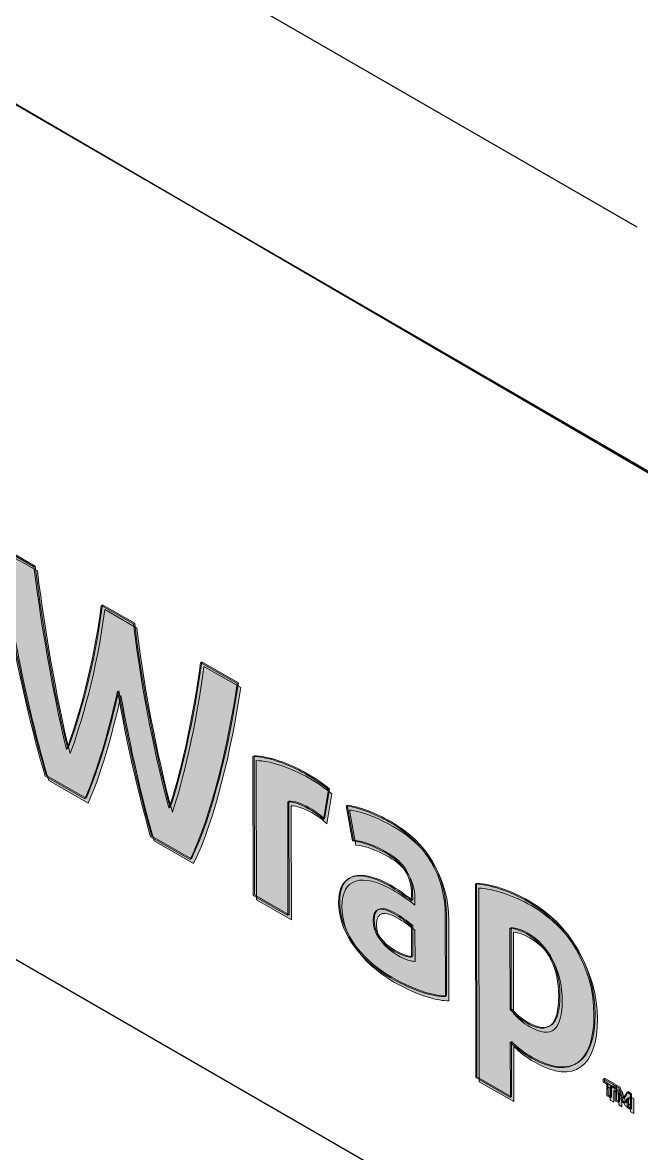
# Model space of a CAD drawing. Header units: inches. Extents: x -17.6 to 82.3, y -15.1 to 23.2.
# Drawn here: x 71.4058 to 71.6622, y 9.1801 to 9.649 of the extents above; entities that cross this region are included whole.
import ezdxf

# ---------------------------------------------------------------- set-up
doc = ezdxf.new("R2010")
doc.units = ezdxf.units.IN
doc.header["$MEASUREMENT"] = 0
doc.layers.add('G-ANNO-TTLB', color=7, linetype='Continuous', lineweight=0)
doc.layers.add('TYVEK', color=7, linetype='Continuous', lineweight=0)

# ---------------------------------------------------------------- blocks, each defined once
blk = doc.blocks.new('Block_231')
at = {"layer": 'TYVEK', "true_color": 0x000000, "transparency": 33554687}
h = blk.add_hatch(color=18, dxfattribs=at)
h.dxf.hatch_style = 2
edge = h.paths.add_edge_path()
edge.add_spline(control_points=[(71.48096, 9.38195), (71.48096, 9.38195), (71.49621, 9.3732), (71.49621, 9.3732), (71.49231, 9.34742), (71.4855, 9.31826), (71.47667, 9.30024), (71.47667, 9.30024), (71.46028, 9.30965), (71.46028, 9.30965), (71.45512, 9.32764), (71.45049, 9.34798), (71.44657, 9.36995), (71.44265, 9.35248), (71.43821, 9.33735), (71.43302, 9.3253), (71.43302, 9.3253), (71.41662, 9.33471), (71.41662, 9.33471), (71.40821, 9.36263), (71.40072, 9.4), (71.39678, 9.43028), (71.39678, 9.43028), (71.41193, 9.42158), (71.41193, 9.42158), (71.41523, 9.39432), (71.42114, 9.36242), (71.42546, 9.34587), (71.42992, 9.35738), (71.43685, 9.38106), (71.43981, 9.40558), (71.43981, 9.40558), (71.45318, 9.3979), (71.45318, 9.3979), (71.45638, 9.36985), (71.46323, 9.33826), (71.46786, 9.32153), (71.47201, 9.33322), (71.47789, 9.35834), (71.48096, 9.38195)], knot_values=[0, 0, 0, 0, 1, 1, 1, 2, 2, 2, 3, 3, 3, 4, 4, 4, 5, 5, 5, 6, 6, 6, 7, 7, 7, 8, 8, 8, 9, 9, 9, 10, 10, 10, 11, 11, 11, 12, 12, 12, 13, 13, 13, 13], degree=3, periodic=0)
h = blk.add_hatch(color=18, dxfattribs=at)
h.dxf.hatch_style = 2
edge = h.paths.add_edge_path()
edge.add_spline(control_points=[(71.52456, 9.33564), (71.52832, 9.33348), (71.53187, 9.33096), (71.53396, 9.32916), (71.53396, 9.32916), (71.53191, 9.31675), (71.53191, 9.31675), (71.53013, 9.31849), (71.52794, 9.31999), (71.52574, 9.32125), (71.52188, 9.32347), (71.51927, 9.32412), (71.51708, 9.32418), (71.51708, 9.32418), (71.5172, 9.27697), (71.5172, 9.27697), (71.5172, 9.27697), (71.50278, 9.28525), (71.50278, 9.28525), (71.50278, 9.28525), (71.50264, 9.34293), (71.50264, 9.34293), (71.50827, 9.34294), (71.51704, 9.33995), (71.52456, 9.33564)], knot_values=[0, 0, 0, 0, 1, 1, 1, 2, 2, 2, 3, 3, 3, 4, 4, 4, 5, 5, 5, 6, 6, 6, 7, 7, 7, 8, 8, 8, 8], degree=3, periodic=0)
h = blk.add_hatch(color=18, dxfattribs=at)
h.dxf.hatch_style = 2
edge = h.paths.add_edge_path()
edge.add_spline(control_points=[(71.56844, 9.2597), (71.56844, 9.2597), (71.56841, 9.27258), (71.56841, 9.27258), (71.56601, 9.27456), (71.5635, 9.27636), (71.561, 9.2778), (71.55619, 9.28056), (71.55244, 9.28055), (71.55245, 9.27489), (71.55246, 9.26983), (71.5556, 9.26538), (71.56114, 9.26221), (71.56427, 9.26041), (71.56688, 9.25963), (71.56844, 9.2597)], knot_values=[0, 0, 0, 0, 1, 1, 1, 2, 2, 2, 3, 3, 3, 4, 4, 4, 5, 5, 5, 5], degree=3, periodic=0)
edge = h.paths.add_edge_path()
edge.add_spline(control_points=[(71.55971, 9.25112), (71.5454, 9.25934), (71.53817, 9.27154), (71.53815, 9.28238), (71.53812, 9.2943), (71.54656, 9.29643), (71.55909, 9.28936), (71.56201, 9.28768), (71.56578, 9.28504), (71.56839, 9.28306), (71.56839, 9.28306), (71.56838, 9.28595), (71.56838, 9.28595), (71.56836, 9.29329), (71.5647, 9.29888), (71.5577, 9.3029), (71.55311, 9.30554), (71.5482, 9.30751), (71.54392, 9.30793), (71.54392, 9.30793), (71.54128, 9.32243), (71.54128, 9.32243), (71.54577, 9.32202), (71.55297, 9.31933), (71.55934, 9.31567), (71.57469, 9.30686), (71.58234, 9.29309), (71.58238, 9.27683), (71.58238, 9.27683), (71.58246, 9.24335), (71.58246, 9.24335), (71.57818, 9.24328), (71.57015, 9.24513), (71.55971, 9.25112)], knot_values=[0, 0, 0, 0, 1, 1, 1, 2, 2, 2, 3, 3, 3, 4, 4, 4, 5, 5, 5, 6, 6, 6, 7, 7, 7, 8, 8, 8, 9, 9, 9, 10, 10, 10, 11, 11, 11, 11], degree=3, periodic=0)
h = blk.add_hatch(color=18, dxfattribs=at)
h.dxf.hatch_style = 2
edge = h.paths.add_edge_path()
edge.add_spline(control_points=[(71.61596, 9.23254), (71.62515, 9.22726), (71.62942, 9.2313), (71.62939, 9.24371), (71.62936, 9.25455), (71.62538, 9.26405), (71.61587, 9.2695), (71.61326, 9.271), (71.61138, 9.27148), (71.60919, 9.27178), (71.60919, 9.27178), (71.60927, 9.23806), (71.60927, 9.23806), (71.61126, 9.23596), (71.61293, 9.23427), (71.61596, 9.23254)], knot_values=[0, 0, 0, 0, 1, 1, 1, 2, 2, 2, 3, 3, 3, 4, 4, 4, 5, 5, 5, 5], degree=3, periodic=0)
edge = h.paths.add_edge_path()
edge.add_spline(control_points=[(71.61808, 9.21785), (71.61443, 9.21995), (71.61192, 9.22187), (71.60931, 9.22445), (71.60931, 9.22445), (71.60936, 9.20157), (71.60936, 9.20157), (71.60936, 9.20157), (71.59506, 9.20978), (71.59506, 9.20978), (71.59506, 9.20978), (71.59486, 9.29011), (71.59486, 9.29011), (71.6008, 9.28982), (71.60915, 9.28707), (71.61657, 9.28281), (71.6337, 9.27298), (71.64396, 9.25506), (71.64401, 9.2358), (71.64406, 9.21605), (71.63438, 9.2085), (71.61808, 9.21785)], knot_values=[0, 0, 0, 0, 1, 1, 1, 2, 2, 2, 3, 3, 3, 4, 4, 4, 5, 5, 5, 6, 6, 6, 7, 7, 7, 7], degree=3, periodic=0)
h = blk.add_hatch(color=18, dxfattribs=at)
h.dxf.hatch_style = 2
edge = h.paths.add_edge_path()
edge.add_spline(control_points=[(71.65435, 9.20553), (71.65489, 9.20375), (71.65539, 9.2024), (71.65602, 9.20096), (71.65664, 9.20169), (71.65707, 9.2025), (71.65758, 9.20368), (71.65758, 9.20368), (71.65909, 9.20281), (71.65909, 9.20281), (71.65909, 9.20281), (71.6591, 9.19659), (71.6591, 9.19659), (71.6591, 9.19659), (71.65779, 9.19734), (71.65779, 9.19734), (71.65779, 9.19734), (71.65779, 9.20021), (71.65779, 9.20021), (71.65779, 9.20021), (71.65785, 9.20114), (71.65785, 9.20114), (71.65743, 9.20045), (71.65693, 9.19975), (71.6565, 9.19922), (71.6565, 9.19922), (71.65549, 9.19979), (71.65549, 9.19979), (71.65504, 9.20086), (71.65454, 9.20215), (71.6541, 9.20335), (71.6541, 9.20335), (71.65416, 9.20229), (71.65416, 9.20229), (71.65416, 9.20229), (71.65417, 9.19942), (71.65417, 9.19942), (71.65417, 9.19942), (71.65286, 9.20017), (71.65286, 9.20017), (71.65286, 9.20017), (71.65285, 9.2064), (71.65285, 9.2064), (71.65285, 9.2064), (71.65435, 9.20553), (71.65435, 9.20553)], knot_values=[0, 0, 0, 0, 1, 1, 1, 2, 2, 2, 3, 3, 3, 4, 4, 4, 5, 5, 5, 6, 6, 6, 7, 7, 7, 8, 8, 8, 9, 9, 9, 10, 10, 10, 11, 11, 11, 12, 12, 12, 13, 13, 13, 14, 14, 14, 15, 15, 15, 15], degree=3, periodic=0)
edge = h.paths.add_edge_path()
edge.add_spline(control_points=[(71.64934, 9.20703), (71.64934, 9.20703), (71.64789, 9.20787), (71.64789, 9.20787), (71.64789, 9.20787), (71.64789, 9.20924), (71.64789, 9.20924), (71.64789, 9.20924), (71.65225, 9.20674), (71.65225, 9.20674), (71.65225, 9.20674), (71.65225, 9.20536), (71.65225, 9.20536), (71.65225, 9.20536), (71.6508, 9.2062), (71.6508, 9.2062), (71.6508, 9.2062), (71.65081, 9.20135), (71.65081, 9.20135), (71.65081, 9.20135), (71.64936, 9.20218), (71.64936, 9.20218), (71.64936, 9.20218), (71.64934, 9.20703), (71.64934, 9.20703)], knot_values=[0, 0, 0, 0, 1, 1, 1, 2, 2, 2, 3, 3, 3, 4, 4, 4, 5, 5, 5, 6, 6, 6, 7, 7, 7, 8, 8, 8, 8], degree=3, periodic=0)
at = {"layer": 'TYVEK'}
for points, knots in [([(71.48096, 9.38195), (71.48096, 9.38195), (71.49621, 9.3732), (71.49621, 9.3732), (71.49231, 9.34742), (71.4855, 9.31826), (71.47667, 9.30024), (71.47667, 9.30024), (71.46028, 9.30965), (71.46028, 9.30965), (71.45512, 9.32764), (71.45049, 9.34798), (71.44657, 9.36995), (71.44265, 9.35248), (71.43821, 9.33735), (71.43302, 9.3253), (71.43302, 9.3253), (71.41662, 9.33471), (71.41662, 9.33471), (71.40821, 9.36263), (71.40072, 9.4), (71.39678, 9.43028), (71.39678, 9.43028), (71.41193, 9.42158), (71.41193, 9.42158), (71.41523, 9.39432), (71.42114, 9.36242), (71.42546, 9.34587), (71.42992, 9.35738), (71.43685, 9.38106), (71.43981, 9.40558), (71.43981, 9.40558), (71.45318, 9.3979), (71.45318, 9.3979), (71.45638, 9.36985), (71.46323, 9.33826), (71.46786, 9.32153), (71.47201, 9.33322), (71.47789, 9.35834), (71.48096, 9.38195)], [0, 0, 0, 0, 1, 1, 1, 2, 2, 2, 3, 3, 3, 4, 4, 4, 5, 5, 5, 6, 6, 6, 7, 7, 7, 8, 8, 8, 9, 9, 9, 10, 10, 10, 11, 11, 11, 12, 12, 12, 13, 13, 13, 13]), ([(71.52456, 9.33564), (71.52832, 9.33348), (71.53187, 9.33096), (71.53396, 9.32916), (71.53396, 9.32916), (71.53191, 9.31675), (71.53191, 9.31675), (71.53013, 9.31849), (71.52794, 9.31999), (71.52574, 9.32125), (71.52188, 9.32347), (71.51927, 9.32412), (71.51708, 9.32418), (71.51708, 9.32418), (71.5172, 9.27697), (71.5172, 9.27697), (71.5172, 9.27697), (71.50278, 9.28525), (71.50278, 9.28525), (71.50278, 9.28525), (71.50264, 9.34293), (71.50264, 9.34293), (71.50827, 9.34294), (71.51704, 9.33995), (71.52456, 9.33564)], [0, 0, 0, 0, 1, 1, 1, 2, 2, 2, 3, 3, 3, 4, 4, 4, 5, 5, 5, 6, 6, 6, 7, 7, 7, 8, 8, 8, 8]), ([(71.55971, 9.25112), (71.5454, 9.25934), (71.53817, 9.27154), (71.53815, 9.28238), (71.53812, 9.2943), (71.54656, 9.29643), (71.55909, 9.28936), (71.56201, 9.28768), (71.56578, 9.28504), (71.56839, 9.28306), (71.56839, 9.28306), (71.56838, 9.28595), (71.56838, 9.28595), (71.56836, 9.29329), (71.5647, 9.29888), (71.5577, 9.3029), (71.55311, 9.30554), (71.5482, 9.30751), (71.54392, 9.30793), (71.54392, 9.30793), (71.54128, 9.32243), (71.54128, 9.32243), (71.54577, 9.32202), (71.55297, 9.31933), (71.55934, 9.31567), (71.57469, 9.30686), (71.58234, 9.29309), (71.58238, 9.27683), (71.58238, 9.27683), (71.58246, 9.24335), (71.58246, 9.24335), (71.57818, 9.24328), (71.57015, 9.24513), (71.55971, 9.25112)], [0, 0, 0, 0, 1, 1, 1, 2, 2, 2, 3, 3, 3, 4, 4, 4, 5, 5, 5, 6, 6, 6, 7, 7, 7, 8, 8, 8, 9, 9, 9, 10, 10, 10, 11, 11, 11, 11]), ([(71.61808, 9.21785), (71.61443, 9.21995), (71.61192, 9.22187), (71.60931, 9.22445), (71.60931, 9.22445), (71.60936, 9.20157), (71.60936, 9.20157), (71.60936, 9.20157), (71.59506, 9.20978), (71.59506, 9.20978), (71.59506, 9.20978), (71.59486, 9.29011), (71.59486, 9.29011), (71.6008, 9.28982), (71.60915, 9.28707), (71.61657, 9.28281), (71.6337, 9.27298), (71.64396, 9.25506), (71.64401, 9.2358), (71.64406, 9.21605), (71.63438, 9.2085), (71.61808, 9.21785)], [0, 0, 0, 0, 1, 1, 1, 2, 2, 2, 3, 3, 3, 4, 4, 4, 5, 5, 5, 6, 6, 6, 7, 7, 7, 7]), ([(71.56844, 9.2597), (71.56844, 9.2597), (71.56841, 9.27258), (71.56841, 9.27258), (71.56601, 9.27456), (71.5635, 9.27636), (71.561, 9.2778), (71.55619, 9.28056), (71.55244, 9.28055), (71.55245, 9.27489), (71.55246, 9.26983), (71.5556, 9.26538), (71.56114, 9.26221), (71.56427, 9.26041), (71.56688, 9.25963), (71.56844, 9.2597)], [0, 0, 0, 0, 1, 1, 1, 2, 2, 2, 3, 3, 3, 4, 4, 4, 5, 5, 5, 5]), ([(71.61596, 9.23254), (71.62515, 9.22726), (71.62942, 9.2313), (71.62939, 9.24371), (71.62936, 9.25455), (71.62538, 9.26405), (71.61587, 9.2695), (71.61326, 9.271), (71.61138, 9.27148), (71.60919, 9.27178), (71.60919, 9.27178), (71.60927, 9.23806), (71.60927, 9.23806), (71.61126, 9.23596), (71.61293, 9.23427), (71.61596, 9.23254)], [0, 0, 0, 0, 1, 1, 1, 2, 2, 2, 3, 3, 3, 4, 4, 4, 5, 5, 5, 5]), ([(71.64934, 9.20703), (71.64934, 9.20703), (71.64789, 9.20787), (71.64789, 9.20787), (71.64789, 9.20787), (71.64789, 9.20924), (71.64789, 9.20924), (71.64789, 9.20924), (71.65225, 9.20674), (71.65225, 9.20674), (71.65225, 9.20674), (71.65225, 9.20536), (71.65225, 9.20536), (71.65225, 9.20536), (71.6508, 9.2062), (71.6508, 9.2062), (71.6508, 9.2062), (71.65081, 9.20135), (71.65081, 9.20135), (71.65081, 9.20135), (71.64936, 9.20218), (71.64936, 9.20218), (71.64936, 9.20218), (71.64934, 9.20703), (71.64934, 9.20703)], [0, 0, 0, 0, 1, 1, 1, 2, 2, 2, 3, 3, 3, 4, 4, 4, 5, 5, 5, 6, 6, 6, 7, 7, 7, 8, 8, 8, 8]), ([(71.65435, 9.20553), (71.65489, 9.20375), (71.65539, 9.2024), (71.65602, 9.20096), (71.65664, 9.20169), (71.65707, 9.2025), (71.65758, 9.20368), (71.65758, 9.20368), (71.65909, 9.20281), (71.65909, 9.20281), (71.65909, 9.20281), (71.6591, 9.19659), (71.6591, 9.19659), (71.6591, 9.19659), (71.65779, 9.19734), (71.65779, 9.19734), (71.65779, 9.19734), (71.65779, 9.20021), (71.65779, 9.20021), (71.65779, 9.20021), (71.65785, 9.20114), (71.65785, 9.20114), (71.65743, 9.20045), (71.65693, 9.19975), (71.6565, 9.19922), (71.6565, 9.19922), (71.65549, 9.19979), (71.65549, 9.19979), (71.65504, 9.20086), (71.65454, 9.20215), (71.6541, 9.20335), (71.6541, 9.20335), (71.65416, 9.20229), (71.65416, 9.20229), (71.65416, 9.20229), (71.65417, 9.19942), (71.65417, 9.19942), (71.65417, 9.19942), (71.65286, 9.20017), (71.65286, 9.20017), (71.65286, 9.20017), (71.65285, 9.2064), (71.65285, 9.2064), (71.65285, 9.2064), (71.65435, 9.20553), (71.65435, 9.20553)], [0, 0, 0, 0, 1, 1, 1, 2, 2, 2, 3, 3, 3, 4, 4, 4, 5, 5, 5, 6, 6, 6, 7, 7, 7, 8, 8, 8, 9, 9, 9, 10, 10, 10, 11, 11, 11, 12, 12, 12, 13, 13, 13, 14, 14, 14, 15, 15, 15, 15])]:
    blk.add_open_spline(points, degree=3, knots=knots, dxfattribs=at)
blk = doc.blocks.new('Block_230')
at = {"layer": 'TYVEK'}
blk.add_blockref('Block_231', (0, 0), dxfattribs=at)
blk = doc.blocks.new('Block_240')
at = {"layer": 'TYVEK', "true_color": 0x000000, "transparency": 33554687}
h = blk.add_hatch(color=18, dxfattribs=at)
h.dxf.hatch_style = 2
edge = h.paths.add_edge_path()
edge.add_spline(control_points=[(71.48002, 9.38396), (71.48002, 9.38396), (71.49527, 9.3752), (71.49527, 9.3752), (71.49137, 9.34942), (71.48455, 9.32026), (71.47573, 9.30224), (71.47573, 9.30224), (71.45934, 9.31165), (71.45934, 9.31165), (71.45418, 9.32964), (71.44954, 9.34998), (71.44563, 9.37195), (71.44171, 9.35448), (71.43726, 9.33936), (71.43208, 9.3273), (71.43208, 9.3273), (71.41568, 9.33671), (71.41568, 9.33671), (71.40727, 9.36463), (71.39978, 9.402), (71.39584, 9.43228), (71.39584, 9.43228), (71.41099, 9.42359), (71.41099, 9.42359), (71.41429, 9.39632), (71.4202, 9.36442), (71.42452, 9.34787), (71.42898, 9.35939), (71.43591, 9.38307), (71.43887, 9.40758), (71.43887, 9.40758), (71.45224, 9.3999), (71.45224, 9.3999), (71.45544, 9.37185), (71.46229, 9.34026), (71.46692, 9.32353), (71.47106, 9.33522), (71.47695, 9.36035), (71.48002, 9.38396)], knot_values=[0, 0, 0, 0, 1, 1, 1, 2, 2, 2, 3, 3, 3, 4, 4, 4, 5, 5, 5, 6, 6, 6, 7, 7, 7, 8, 8, 8, 9, 9, 9, 10, 10, 10, 11, 11, 11, 12, 12, 12, 13, 13, 13, 13], degree=3, periodic=0)
h = blk.add_hatch(color=18, dxfattribs=at)
h.dxf.hatch_style = 2
edge = h.paths.add_edge_path()
edge.add_spline(control_points=[(71.52362, 9.33764), (71.52738, 9.33548), (71.53093, 9.33296), (71.53302, 9.33116), (71.53302, 9.33116), (71.53097, 9.31875), (71.53097, 9.31875), (71.52919, 9.32049), (71.527, 9.32199), (71.5248, 9.32325), (71.52094, 9.32547), (71.51833, 9.32612), (71.51614, 9.32618), (71.51614, 9.32618), (71.51625, 9.27897), (71.51625, 9.27897), (71.51625, 9.27897), (71.50184, 9.28725), (71.50184, 9.28725), (71.50184, 9.28725), (71.5017, 9.34493), (71.5017, 9.34493), (71.50733, 9.34494), (71.5161, 9.34196), (71.52362, 9.33764)], knot_values=[0, 0, 0, 0, 1, 1, 1, 2, 2, 2, 3, 3, 3, 4, 4, 4, 5, 5, 5, 6, 6, 6, 7, 7, 7, 8, 8, 8, 8], degree=3, periodic=0)
h = blk.add_hatch(color=18, dxfattribs=at)
h.dxf.hatch_style = 2
edge = h.paths.add_edge_path()
edge.add_spline(control_points=[(71.5675, 9.2617), (71.5675, 9.2617), (71.56747, 9.27458), (71.56747, 9.27458), (71.56507, 9.27656), (71.56256, 9.27836), (71.56005, 9.2798), (71.55525, 9.28256), (71.5515, 9.28255), (71.55151, 9.27689), (71.55152, 9.27184), (71.55466, 9.26739), (71.5602, 9.26421), (71.56333, 9.26241), (71.56594, 9.26163), (71.5675, 9.2617)], knot_values=[0, 0, 0, 0, 1, 1, 1, 2, 2, 2, 3, 3, 3, 4, 4, 4, 5, 5, 5, 5], degree=3, periodic=0)
edge = h.paths.add_edge_path()
edge.add_spline(control_points=[(71.55876, 9.25313), (71.54446, 9.26134), (71.53723, 9.27355), (71.5372, 9.28438), (71.53717, 9.29631), (71.54562, 9.29843), (71.55815, 9.29136), (71.56107, 9.28968), (71.56483, 9.28704), (71.56745, 9.28506), (71.56745, 9.28506), (71.56744, 9.28795), (71.56744, 9.28795), (71.56742, 9.2953), (71.56376, 9.30089), (71.55676, 9.3049), (71.55216, 9.30754), (71.54726, 9.30952), (71.54298, 9.30993), (71.54298, 9.30993), (71.54034, 9.32443), (71.54034, 9.32443), (71.54482, 9.32402), (71.55203, 9.32133), (71.5584, 9.31767), (71.57375, 9.30886), (71.5814, 9.29509), (71.58144, 9.27883), (71.58144, 9.27883), (71.58152, 9.24535), (71.58152, 9.24535), (71.57724, 9.24528), (71.56921, 9.24713), (71.55876, 9.25313)], knot_values=[0, 0, 0, 0, 1, 1, 1, 2, 2, 2, 3, 3, 3, 4, 4, 4, 5, 5, 5, 6, 6, 6, 7, 7, 7, 8, 8, 8, 9, 9, 9, 10, 10, 10, 11, 11, 11, 11], degree=3, periodic=0)
h = blk.add_hatch(color=18, dxfattribs=at)
h.dxf.hatch_style = 2
edge = h.paths.add_edge_path()
edge.add_spline(control_points=[(71.61502, 9.23454), (71.62421, 9.22926), (71.62848, 9.23331), (71.62845, 9.24571), (71.62842, 9.25655), (71.62443, 9.26605), (71.61493, 9.27151), (71.61232, 9.27301), (71.61044, 9.27348), (71.60825, 9.27378), (71.60825, 9.27378), (71.60833, 9.24006), (71.60833, 9.24006), (71.61032, 9.23796), (71.61199, 9.23628), (71.61502, 9.23454)], knot_values=[0, 0, 0, 0, 1, 1, 1, 2, 2, 2, 3, 3, 3, 4, 4, 4, 5, 5, 5, 5], degree=3, periodic=0)
edge = h.paths.add_edge_path()
edge.add_spline(control_points=[(71.61714, 9.21985), (71.61349, 9.22195), (71.61098, 9.22387), (71.60837, 9.22645), (71.60837, 9.22645), (71.60842, 9.20357), (71.60842, 9.20357), (71.60842, 9.20357), (71.59411, 9.21179), (71.59411, 9.21179), (71.59411, 9.21179), (71.59392, 9.29211), (71.59392, 9.29211), (71.59986, 9.29182), (71.60821, 9.28907), (71.61563, 9.28482), (71.63276, 9.27498), (71.64302, 9.25707), (71.64307, 9.2378), (71.64311, 9.21805), (71.63343, 9.2105), (71.61714, 9.21985)], knot_values=[0, 0, 0, 0, 1, 1, 1, 2, 2, 2, 3, 3, 3, 4, 4, 4, 5, 5, 5, 6, 6, 6, 7, 7, 7, 7], degree=3, periodic=0)
h = blk.add_hatch(color=18, dxfattribs=at)
h.dxf.hatch_style = 2
edge = h.paths.add_edge_path()
edge.add_spline(control_points=[(71.65341, 9.20754), (71.65395, 9.20576), (71.65445, 9.20441), (71.65508, 9.20296), (71.65569, 9.20369), (71.65613, 9.2045), (71.65664, 9.20568), (71.65664, 9.20568), (71.65815, 9.20482), (71.65815, 9.20482), (71.65815, 9.20482), (71.65816, 9.19859), (71.65816, 9.19859), (71.65816, 9.19859), (71.65685, 9.19934), (71.65685, 9.19934), (71.65685, 9.19934), (71.65684, 9.20221), (71.65684, 9.20221), (71.65684, 9.20221), (71.65691, 9.20314), (71.65691, 9.20314), (71.65649, 9.20245), (71.65599, 9.20175), (71.65555, 9.20122), (71.65555, 9.20122), (71.65455, 9.2018), (71.65455, 9.2018), (71.6541, 9.20286), (71.6536, 9.20415), (71.65316, 9.20535), (71.65316, 9.20535), (71.65322, 9.20429), (71.65322, 9.20429), (71.65322, 9.20429), (71.65323, 9.20142), (71.65323, 9.20142), (71.65323, 9.20142), (71.65192, 9.20217), (71.65192, 9.20217), (71.65192, 9.20217), (71.65191, 9.2084), (71.65191, 9.2084), (71.65191, 9.2084), (71.65341, 9.20754), (71.65341, 9.20754)], knot_values=[0, 0, 0, 0, 1, 1, 1, 2, 2, 2, 3, 3, 3, 4, 4, 4, 5, 5, 5, 6, 6, 6, 7, 7, 7, 8, 8, 8, 9, 9, 9, 10, 10, 10, 11, 11, 11, 12, 12, 12, 13, 13, 13, 14, 14, 14, 15, 15, 15, 15], degree=3, periodic=0)
edge = h.paths.add_edge_path()
edge.add_spline(control_points=[(71.6484, 9.20903), (71.6484, 9.20903), (71.64695, 9.20987), (71.64695, 9.20987), (71.64695, 9.20987), (71.64694, 9.21125), (71.64694, 9.21125), (71.64694, 9.21125), (71.65131, 9.20874), (71.65131, 9.20874), (71.65131, 9.20874), (71.65131, 9.20736), (71.65131, 9.20736), (71.65131, 9.20736), (71.64986, 9.2082), (71.64986, 9.2082), (71.64986, 9.2082), (71.64987, 9.20335), (71.64987, 9.20335), (71.64987, 9.20335), (71.64841, 9.20419), (71.64841, 9.20419), (71.64841, 9.20419), (71.6484, 9.20903), (71.6484, 9.20903)], knot_values=[0, 0, 0, 0, 1, 1, 1, 2, 2, 2, 3, 3, 3, 4, 4, 4, 5, 5, 5, 6, 6, 6, 7, 7, 7, 8, 8, 8, 8], degree=3, periodic=0)
at = {"layer": 'TYVEK'}
for points, knots in [([(71.48002, 9.38396), (71.48002, 9.38396), (71.49527, 9.3752), (71.49527, 9.3752), (71.49137, 9.34942), (71.48455, 9.32026), (71.47573, 9.30224), (71.47573, 9.30224), (71.45934, 9.31165), (71.45934, 9.31165), (71.45418, 9.32964), (71.44954, 9.34998), (71.44563, 9.37195), (71.44171, 9.35448), (71.43726, 9.33936), (71.43208, 9.3273), (71.43208, 9.3273), (71.41568, 9.33671), (71.41568, 9.33671), (71.40727, 9.36463), (71.39978, 9.402), (71.39584, 9.43228), (71.39584, 9.43228), (71.41099, 9.42359), (71.41099, 9.42359), (71.41429, 9.39632), (71.4202, 9.36442), (71.42452, 9.34787), (71.42898, 9.35939), (71.43591, 9.38307), (71.43887, 9.40758), (71.43887, 9.40758), (71.45224, 9.3999), (71.45224, 9.3999), (71.45544, 9.37185), (71.46229, 9.34026), (71.46692, 9.32353), (71.47106, 9.33522), (71.47695, 9.36035), (71.48002, 9.38396)], [0, 0, 0, 0, 1, 1, 1, 2, 2, 2, 3, 3, 3, 4, 4, 4, 5, 5, 5, 6, 6, 6, 7, 7, 7, 8, 8, 8, 9, 9, 9, 10, 10, 10, 11, 11, 11, 12, 12, 12, 13, 13, 13, 13]), ([(71.52362, 9.33764), (71.52738, 9.33548), (71.53093, 9.33296), (71.53302, 9.33116), (71.53302, 9.33116), (71.53097, 9.31875), (71.53097, 9.31875), (71.52919, 9.32049), (71.527, 9.32199), (71.5248, 9.32325), (71.52094, 9.32547), (71.51833, 9.32612), (71.51614, 9.32618), (71.51614, 9.32618), (71.51625, 9.27897), (71.51625, 9.27897), (71.51625, 9.27897), (71.50184, 9.28725), (71.50184, 9.28725), (71.50184, 9.28725), (71.5017, 9.34493), (71.5017, 9.34493), (71.50733, 9.34494), (71.5161, 9.34196), (71.52362, 9.33764)], [0, 0, 0, 0, 1, 1, 1, 2, 2, 2, 3, 3, 3, 4, 4, 4, 5, 5, 5, 6, 6, 6, 7, 7, 7, 8, 8, 8, 8]), ([(71.55876, 9.25313), (71.54446, 9.26134), (71.53723, 9.27355), (71.5372, 9.28438), (71.53717, 9.29631), (71.54562, 9.29843), (71.55815, 9.29136), (71.56107, 9.28968), (71.56483, 9.28704), (71.56745, 9.28506), (71.56745, 9.28506), (71.56744, 9.28795), (71.56744, 9.28795), (71.56742, 9.2953), (71.56376, 9.30089), (71.55676, 9.3049), (71.55216, 9.30754), (71.54726, 9.30952), (71.54298, 9.30993), (71.54298, 9.30993), (71.54034, 9.32443), (71.54034, 9.32443), (71.54482, 9.32402), (71.55203, 9.32133), (71.5584, 9.31767), (71.57375, 9.30886), (71.5814, 9.29509), (71.58144, 9.27883), (71.58144, 9.27883), (71.58152, 9.24535), (71.58152, 9.24535), (71.57724, 9.24528), (71.56921, 9.24713), (71.55876, 9.25313)], [0, 0, 0, 0, 1, 1, 1, 2, 2, 2, 3, 3, 3, 4, 4, 4, 5, 5, 5, 6, 6, 6, 7, 7, 7, 8, 8, 8, 9, 9, 9, 10, 10, 10, 11, 11, 11, 11]), ([(71.61714, 9.21985), (71.61349, 9.22195), (71.61098, 9.22387), (71.60837, 9.22645), (71.60837, 9.22645), (71.60842, 9.20357), (71.60842, 9.20357), (71.60842, 9.20357), (71.59411, 9.21179), (71.59411, 9.21179), (71.59411, 9.21179), (71.59392, 9.29211), (71.59392, 9.29211), (71.59986, 9.29182), (71.60821, 9.28907), (71.61563, 9.28482), (71.63276, 9.27498), (71.64302, 9.25707), (71.64307, 9.2378), (71.64311, 9.21805), (71.63343, 9.2105), (71.61714, 9.21985)], [0, 0, 0, 0, 1, 1, 1, 2, 2, 2, 3, 3, 3, 4, 4, 4, 5, 5, 5, 6, 6, 6, 7, 7, 7, 7]), ([(71.5675, 9.2617), (71.5675, 9.2617), (71.56747, 9.27458), (71.56747, 9.27458), (71.56507, 9.27656), (71.56256, 9.27836), (71.56005, 9.2798), (71.55525, 9.28256), (71.5515, 9.28255), (71.55151, 9.27689), (71.55152, 9.27184), (71.55466, 9.26739), (71.5602, 9.26421), (71.56333, 9.26241), (71.56594, 9.26163), (71.5675, 9.2617)], [0, 0, 0, 0, 1, 1, 1, 2, 2, 2, 3, 3, 3, 4, 4, 4, 5, 5, 5, 5]), ([(71.61502, 9.23454), (71.62421, 9.22926), (71.62848, 9.23331), (71.62845, 9.24571), (71.62842, 9.25655), (71.62443, 9.26605), (71.61493, 9.27151), (71.61232, 9.27301), (71.61044, 9.27348), (71.60825, 9.27378), (71.60825, 9.27378), (71.60833, 9.24006), (71.60833, 9.24006), (71.61032, 9.23796), (71.61199, 9.23628), (71.61502, 9.23454)], [0, 0, 0, 0, 1, 1, 1, 2, 2, 2, 3, 3, 3, 4, 4, 4, 5, 5, 5, 5]), ([(71.6484, 9.20903), (71.6484, 9.20903), (71.64695, 9.20987), (71.64695, 9.20987), (71.64695, 9.20987), (71.64694, 9.21125), (71.64694, 9.21125), (71.64694, 9.21125), (71.65131, 9.20874), (71.65131, 9.20874), (71.65131, 9.20874), (71.65131, 9.20736), (71.65131, 9.20736), (71.65131, 9.20736), (71.64986, 9.2082), (71.64986, 9.2082), (71.64986, 9.2082), (71.64987, 9.20335), (71.64987, 9.20335), (71.64987, 9.20335), (71.64841, 9.20419), (71.64841, 9.20419), (71.64841, 9.20419), (71.6484, 9.20903), (71.6484, 9.20903)], [0, 0, 0, 0, 1, 1, 1, 2, 2, 2, 3, 3, 3, 4, 4, 4, 5, 5, 5, 6, 6, 6, 7, 7, 7, 8, 8, 8, 8]), ([(71.65341, 9.20754), (71.65395, 9.20576), (71.65445, 9.20441), (71.65508, 9.20296), (71.65569, 9.20369), (71.65613, 9.2045), (71.65664, 9.20568), (71.65664, 9.20568), (71.65815, 9.20482), (71.65815, 9.20482), (71.65815, 9.20482), (71.65816, 9.19859), (71.65816, 9.19859), (71.65816, 9.19859), (71.65685, 9.19934), (71.65685, 9.19934), (71.65685, 9.19934), (71.65684, 9.20221), (71.65684, 9.20221), (71.65684, 9.20221), (71.65691, 9.20314), (71.65691, 9.20314), (71.65649, 9.20245), (71.65599, 9.20175), (71.65555, 9.20122), (71.65555, 9.20122), (71.65455, 9.2018), (71.65455, 9.2018), (71.6541, 9.20286), (71.6536, 9.20415), (71.65316, 9.20535), (71.65316, 9.20535), (71.65322, 9.20429), (71.65322, 9.20429), (71.65322, 9.20429), (71.65323, 9.20142), (71.65323, 9.20142), (71.65323, 9.20142), (71.65192, 9.20217), (71.65192, 9.20217), (71.65192, 9.20217), (71.65191, 9.2084), (71.65191, 9.2084), (71.65191, 9.2084), (71.65341, 9.20754), (71.65341, 9.20754)], [0, 0, 0, 0, 1, 1, 1, 2, 2, 2, 3, 3, 3, 4, 4, 4, 5, 5, 5, 6, 6, 6, 7, 7, 7, 8, 8, 8, 9, 9, 9, 10, 10, 10, 11, 11, 11, 12, 12, 12, 13, 13, 13, 14, 14, 14, 15, 15, 15, 15])]:
    blk.add_open_spline(points, degree=3, knots=knots, dxfattribs=at)
blk = doc.blocks.new('Block_239')
at = {"layer": 'TYVEK'}
blk.add_blockref('Block_240', (0, 0), dxfattribs=at)
blk = doc.blocks.new('Block_249')
at = {"layer": 'TYVEK', "true_color": 0x000000, "transparency": 33554687}
h = blk.add_hatch(color=18, dxfattribs=at)
h.dxf.hatch_style = 2
edge = h.paths.add_edge_path()
edge.add_spline(control_points=[(71.47953, 9.38368), (71.47953, 9.38368), (71.49478, 9.37493), (71.49478, 9.37493), (71.49088, 9.34915), (71.48407, 9.31999), (71.47525, 9.30197), (71.47525, 9.30197), (71.45885, 9.31138), (71.45885, 9.31138), (71.4537, 9.32937), (71.44906, 9.34971), (71.44514, 9.37168), (71.44122, 9.35421), (71.43678, 9.33908), (71.43159, 9.32703), (71.43159, 9.32703), (71.41519, 9.33644), (71.41519, 9.33644), (71.40678, 9.36436), (71.39929, 9.40173), (71.39536, 9.43201), (71.39536, 9.43201), (71.4105, 9.42331), (71.4105, 9.42331), (71.4138, 9.39605), (71.41972, 9.36415), (71.42403, 9.3476), (71.42849, 9.35911), (71.43542, 9.38279), (71.43838, 9.40731), (71.43838, 9.40731), (71.45175, 9.39963), (71.45175, 9.39963), (71.45495, 9.37158), (71.4618, 9.33999), (71.46643, 9.32326), (71.47058, 9.33495), (71.47646, 9.36007), (71.47953, 9.38368)], knot_values=[0, 0, 0, 0, 1, 1, 1, 2, 2, 2, 3, 3, 3, 4, 4, 4, 5, 5, 5, 6, 6, 6, 7, 7, 7, 8, 8, 8, 9, 9, 9, 10, 10, 10, 11, 11, 11, 12, 12, 12, 13, 13, 13, 13], degree=3, periodic=0)
h = blk.add_hatch(color=18, dxfattribs=at)
h.dxf.hatch_style = 2
edge = h.paths.add_edge_path()
edge.add_spline(control_points=[(71.52313, 9.33737), (71.52689, 9.33521), (71.53044, 9.33269), (71.53253, 9.33089), (71.53253, 9.33089), (71.53048, 9.31848), (71.53048, 9.31848), (71.5287, 9.32022), (71.52651, 9.32172), (71.52432, 9.32298), (71.52045, 9.3252), (71.51784, 9.32585), (71.51565, 9.32591), (71.51565, 9.32591), (71.51577, 9.2787), (71.51577, 9.2787), (71.51577, 9.2787), (71.50135, 9.28698), (71.50135, 9.28698), (71.50135, 9.28698), (71.50121, 9.34466), (71.50121, 9.34466), (71.50685, 9.34467), (71.51561, 9.34168), (71.52313, 9.33737)], knot_values=[0, 0, 0, 0, 1, 1, 1, 2, 2, 2, 3, 3, 3, 4, 4, 4, 5, 5, 5, 6, 6, 6, 7, 7, 7, 8, 8, 8, 8], degree=3, periodic=0)
h = blk.add_hatch(color=18, dxfattribs=at)
h.dxf.hatch_style = 2
edge = h.paths.add_edge_path()
edge.add_spline(control_points=[(71.56701, 9.26143), (71.56701, 9.26143), (71.56698, 9.27431), (71.56698, 9.27431), (71.56458, 9.27629), (71.56207, 9.27809), (71.55957, 9.27953), (71.55476, 9.28229), (71.55101, 9.28228), (71.55102, 9.27662), (71.55103, 9.27156), (71.55417, 9.26711), (71.55971, 9.26394), (71.56284, 9.26214), (71.56545, 9.26136), (71.56701, 9.26143)], knot_values=[0, 0, 0, 0, 1, 1, 1, 2, 2, 2, 3, 3, 3, 4, 4, 4, 5, 5, 5, 5], degree=3, periodic=0)
edge = h.paths.add_edge_path()
edge.add_spline(control_points=[(71.55828, 9.25285), (71.54397, 9.26107), (71.53674, 9.27327), (71.53672, 9.28411), (71.53669, 9.29603), (71.54513, 9.29816), (71.55766, 9.29109), (71.56059, 9.28941), (71.56435, 9.28677), (71.56696, 9.28479), (71.56696, 9.28479), (71.56695, 9.28768), (71.56695, 9.28768), (71.56693, 9.29502), (71.56327, 9.30061), (71.55627, 9.30463), (71.55168, 9.30727), (71.54677, 9.30924), (71.54249, 9.30966), (71.54249, 9.30966), (71.53985, 9.32416), (71.53985, 9.32416), (71.54434, 9.32375), (71.55154, 9.32106), (71.55791, 9.3174), (71.57326, 9.30859), (71.58091, 9.29482), (71.58095, 9.27856), (71.58095, 9.27856), (71.58103, 9.24508), (71.58103, 9.24508), (71.57675, 9.24501), (71.56872, 9.24686), (71.55828, 9.25285)], knot_values=[0, 0, 0, 0, 1, 1, 1, 2, 2, 2, 3, 3, 3, 4, 4, 4, 5, 5, 5, 6, 6, 6, 7, 7, 7, 8, 8, 8, 9, 9, 9, 10, 10, 10, 11, 11, 11, 11], degree=3, periodic=0)
h = blk.add_hatch(color=18, dxfattribs=at)
h.dxf.hatch_style = 2
edge = h.paths.add_edge_path()
edge.add_spline(control_points=[(71.61453, 9.23427), (71.62372, 9.22899), (71.62799, 9.23303), (71.62796, 9.24544), (71.62793, 9.25628), (71.62395, 9.26578), (71.61444, 9.27124), (71.61183, 9.27273), (71.60995, 9.27321), (71.60776, 9.27351), (71.60776, 9.27351), (71.60784, 9.23979), (71.60784, 9.23979), (71.60983, 9.23769), (71.6115, 9.23601), (71.61453, 9.23427)], knot_values=[0, 0, 0, 0, 1, 1, 1, 2, 2, 2, 3, 3, 3, 4, 4, 4, 5, 5, 5, 5], degree=3, periodic=0)
edge = h.paths.add_edge_path()
edge.add_spline(control_points=[(71.61665, 9.21958), (71.613, 9.22168), (71.61049, 9.2236), (71.60788, 9.22618), (71.60788, 9.22618), (71.60793, 9.2033), (71.60793, 9.2033), (71.60793, 9.2033), (71.59363, 9.21152), (71.59363, 9.21152), (71.59363, 9.21152), (71.59343, 9.29184), (71.59343, 9.29184), (71.59938, 9.29155), (71.60773, 9.2888), (71.61514, 9.28454), (71.63227, 9.27471), (71.64253, 9.25679), (71.64258, 9.23753), (71.64263, 9.21778), (71.63295, 9.21023), (71.61665, 9.21958)], knot_values=[0, 0, 0, 0, 1, 1, 1, 2, 2, 2, 3, 3, 3, 4, 4, 4, 5, 5, 5, 6, 6, 6, 7, 7, 7, 7], degree=3, periodic=0)
h = blk.add_hatch(color=18, dxfattribs=at)
h.dxf.hatch_style = 2
edge = h.paths.add_edge_path()
edge.add_spline(control_points=[(71.65292, 9.20726), (71.65346, 9.20548), (71.65396, 9.20413), (71.6546, 9.20269), (71.65521, 9.20342), (71.65564, 9.20423), (71.65615, 9.20541), (71.65615, 9.20541), (71.65766, 9.20454), (71.65766, 9.20454), (71.65766, 9.20454), (71.65767, 9.19832), (71.65767, 9.19832), (71.65767, 9.19832), (71.65636, 9.19907), (71.65636, 9.19907), (71.65636, 9.19907), (71.65636, 9.20194), (71.65636, 9.20194), (71.65636, 9.20194), (71.65642, 9.20287), (71.65642, 9.20287), (71.656, 9.20218), (71.6555, 9.20148), (71.65507, 9.20095), (71.65507, 9.20095), (71.65407, 9.20152), (71.65407, 9.20152), (71.65361, 9.20259), (71.65311, 9.20388), (71.65267, 9.20508), (71.65267, 9.20508), (71.65274, 9.20402), (71.65274, 9.20402), (71.65274, 9.20402), (71.65274, 9.20115), (71.65274, 9.20115), (71.65274, 9.20115), (71.65143, 9.2019), (71.65143, 9.2019), (71.65143, 9.2019), (71.65142, 9.20813), (71.65142, 9.20813), (71.65142, 9.20813), (71.65292, 9.20726), (71.65292, 9.20726)], knot_values=[0, 0, 0, 0, 1, 1, 1, 2, 2, 2, 3, 3, 3, 4, 4, 4, 5, 5, 5, 6, 6, 6, 7, 7, 7, 8, 8, 8, 9, 9, 9, 10, 10, 10, 11, 11, 11, 12, 12, 12, 13, 13, 13, 14, 14, 14, 15, 15, 15, 15], degree=3, periodic=0)
edge = h.paths.add_edge_path()
edge.add_spline(control_points=[(71.64791, 9.20876), (71.64791, 9.20876), (71.64646, 9.2096), (71.64646, 9.2096), (71.64646, 9.2096), (71.64646, 9.21097), (71.64646, 9.21097), (71.64646, 9.21097), (71.65082, 9.20847), (71.65082, 9.20847), (71.65082, 9.20847), (71.65082, 9.20709), (71.65082, 9.20709), (71.65082, 9.20709), (71.64937, 9.20793), (71.64937, 9.20793), (71.64937, 9.20793), (71.64938, 9.20308), (71.64938, 9.20308), (71.64938, 9.20308), (71.64793, 9.20391), (71.64793, 9.20391), (71.64793, 9.20391), (71.64791, 9.20876), (71.64791, 9.20876)], knot_values=[0, 0, 0, 0, 1, 1, 1, 2, 2, 2, 3, 3, 3, 4, 4, 4, 5, 5, 5, 6, 6, 6, 7, 7, 7, 8, 8, 8, 8], degree=3, periodic=0)
at = {"layer": 'TYVEK'}
for points, knots in [([(71.47953, 9.38368), (71.47953, 9.38368), (71.49478, 9.37493), (71.49478, 9.37493), (71.49088, 9.34915), (71.48407, 9.31999), (71.47525, 9.30197), (71.47525, 9.30197), (71.45885, 9.31138), (71.45885, 9.31138), (71.4537, 9.32937), (71.44906, 9.34971), (71.44514, 9.37168), (71.44122, 9.35421), (71.43678, 9.33908), (71.43159, 9.32703), (71.43159, 9.32703), (71.41519, 9.33644), (71.41519, 9.33644), (71.40678, 9.36436), (71.39929, 9.40173), (71.39536, 9.43201), (71.39536, 9.43201), (71.4105, 9.42331), (71.4105, 9.42331), (71.4138, 9.39605), (71.41972, 9.36415), (71.42403, 9.3476), (71.42849, 9.35911), (71.43542, 9.38279), (71.43838, 9.40731), (71.43838, 9.40731), (71.45175, 9.39963), (71.45175, 9.39963), (71.45495, 9.37158), (71.4618, 9.33999), (71.46643, 9.32326), (71.47058, 9.33495), (71.47646, 9.36007), (71.47953, 9.38368)], [0, 0, 0, 0, 1, 1, 1, 2, 2, 2, 3, 3, 3, 4, 4, 4, 5, 5, 5, 6, 6, 6, 7, 7, 7, 8, 8, 8, 9, 9, 9, 10, 10, 10, 11, 11, 11, 12, 12, 12, 13, 13, 13, 13]), ([(71.52313, 9.33737), (71.52689, 9.33521), (71.53044, 9.33269), (71.53253, 9.33089), (71.53253, 9.33089), (71.53048, 9.31848), (71.53048, 9.31848), (71.5287, 9.32022), (71.52651, 9.32172), (71.52432, 9.32298), (71.52045, 9.3252), (71.51784, 9.32585), (71.51565, 9.32591), (71.51565, 9.32591), (71.51577, 9.2787), (71.51577, 9.2787), (71.51577, 9.2787), (71.50135, 9.28698), (71.50135, 9.28698), (71.50135, 9.28698), (71.50121, 9.34466), (71.50121, 9.34466), (71.50685, 9.34467), (71.51561, 9.34168), (71.52313, 9.33737)], [0, 0, 0, 0, 1, 1, 1, 2, 2, 2, 3, 3, 3, 4, 4, 4, 5, 5, 5, 6, 6, 6, 7, 7, 7, 8, 8, 8, 8]), ([(71.55828, 9.25285), (71.54397, 9.26107), (71.53674, 9.27327), (71.53672, 9.28411), (71.53669, 9.29603), (71.54513, 9.29816), (71.55766, 9.29109), (71.56059, 9.28941), (71.56435, 9.28677), (71.56696, 9.28479), (71.56696, 9.28479), (71.56695, 9.28768), (71.56695, 9.28768), (71.56693, 9.29502), (71.56327, 9.30061), (71.55627, 9.30463), (71.55168, 9.30727), (71.54677, 9.30924), (71.54249, 9.30966), (71.54249, 9.30966), (71.53985, 9.32416), (71.53985, 9.32416), (71.54434, 9.32375), (71.55154, 9.32106), (71.55791, 9.3174), (71.57326, 9.30859), (71.58091, 9.29482), (71.58095, 9.27856), (71.58095, 9.27856), (71.58103, 9.24508), (71.58103, 9.24508), (71.57675, 9.24501), (71.56872, 9.24686), (71.55828, 9.25285)], [0, 0, 0, 0, 1, 1, 1, 2, 2, 2, 3, 3, 3, 4, 4, 4, 5, 5, 5, 6, 6, 6, 7, 7, 7, 8, 8, 8, 9, 9, 9, 10, 10, 10, 11, 11, 11, 11]), ([(71.61665, 9.21958), (71.613, 9.22168), (71.61049, 9.2236), (71.60788, 9.22618), (71.60788, 9.22618), (71.60793, 9.2033), (71.60793, 9.2033), (71.60793, 9.2033), (71.59363, 9.21152), (71.59363, 9.21152), (71.59363, 9.21152), (71.59343, 9.29184), (71.59343, 9.29184), (71.59938, 9.29155), (71.60773, 9.2888), (71.61514, 9.28454), (71.63227, 9.27471), (71.64253, 9.25679), (71.64258, 9.23753), (71.64263, 9.21778), (71.63295, 9.21023), (71.61665, 9.21958)], [0, 0, 0, 0, 1, 1, 1, 2, 2, 2, 3, 3, 3, 4, 4, 4, 5, 5, 5, 6, 6, 6, 7, 7, 7, 7]), ([(71.56701, 9.26143), (71.56701, 9.26143), (71.56698, 9.27431), (71.56698, 9.27431), (71.56458, 9.27629), (71.56207, 9.27809), (71.55957, 9.27953), (71.55476, 9.28229), (71.55101, 9.28228), (71.55102, 9.27662), (71.55103, 9.27156), (71.55417, 9.26711), (71.55971, 9.26394), (71.56284, 9.26214), (71.56545, 9.26136), (71.56701, 9.26143)], [0, 0, 0, 0, 1, 1, 1, 2, 2, 2, 3, 3, 3, 4, 4, 4, 5, 5, 5, 5]), ([(71.61453, 9.23427), (71.62372, 9.22899), (71.62799, 9.23303), (71.62796, 9.24544), (71.62793, 9.25628), (71.62395, 9.26578), (71.61444, 9.27124), (71.61183, 9.27273), (71.60995, 9.27321), (71.60776, 9.27351), (71.60776, 9.27351), (71.60784, 9.23979), (71.60784, 9.23979), (71.60983, 9.23769), (71.6115, 9.23601), (71.61453, 9.23427)], [0, 0, 0, 0, 1, 1, 1, 2, 2, 2, 3, 3, 3, 4, 4, 4, 5, 5, 5, 5]), ([(71.64791, 9.20876), (71.64791, 9.20876), (71.64646, 9.2096), (71.64646, 9.2096), (71.64646, 9.2096), (71.64646, 9.21097), (71.64646, 9.21097), (71.64646, 9.21097), (71.65082, 9.20847), (71.65082, 9.20847), (71.65082, 9.20847), (71.65082, 9.20709), (71.65082, 9.20709), (71.65082, 9.20709), (71.64937, 9.20793), (71.64937, 9.20793), (71.64937, 9.20793), (71.64938, 9.20308), (71.64938, 9.20308), (71.64938, 9.20308), (71.64793, 9.20391), (71.64793, 9.20391), (71.64793, 9.20391), (71.64791, 9.20876), (71.64791, 9.20876)], [0, 0, 0, 0, 1, 1, 1, 2, 2, 2, 3, 3, 3, 4, 4, 4, 5, 5, 5, 6, 6, 6, 7, 7, 7, 8, 8, 8, 8]), ([(71.65292, 9.20726), (71.65346, 9.20548), (71.65396, 9.20413), (71.6546, 9.20269), (71.65521, 9.20342), (71.65564, 9.20423), (71.65615, 9.20541), (71.65615, 9.20541), (71.65766, 9.20454), (71.65766, 9.20454), (71.65766, 9.20454), (71.65767, 9.19832), (71.65767, 9.19832), (71.65767, 9.19832), (71.65636, 9.19907), (71.65636, 9.19907), (71.65636, 9.19907), (71.65636, 9.20194), (71.65636, 9.20194), (71.65636, 9.20194), (71.65642, 9.20287), (71.65642, 9.20287), (71.656, 9.20218), (71.6555, 9.20148), (71.65507, 9.20095), (71.65507, 9.20095), (71.65407, 9.20152), (71.65407, 9.20152), (71.65361, 9.20259), (71.65311, 9.20388), (71.65267, 9.20508), (71.65267, 9.20508), (71.65274, 9.20402), (71.65274, 9.20402), (71.65274, 9.20402), (71.65274, 9.20115), (71.65274, 9.20115), (71.65274, 9.20115), (71.65143, 9.2019), (71.65143, 9.2019), (71.65143, 9.2019), (71.65142, 9.20813), (71.65142, 9.20813), (71.65142, 9.20813), (71.65292, 9.20726), (71.65292, 9.20726)], [0, 0, 0, 0, 1, 1, 1, 2, 2, 2, 3, 3, 3, 4, 4, 4, 5, 5, 5, 6, 6, 6, 7, 7, 7, 8, 8, 8, 9, 9, 9, 10, 10, 10, 11, 11, 11, 12, 12, 12, 13, 13, 13, 14, 14, 14, 15, 15, 15, 15])]:
    blk.add_open_spline(points, degree=3, knots=knots, dxfattribs=at)
blk = doc.blocks.new('Block_248')
at = {"layer": 'TYVEK'}
blk.add_blockref('Block_249', (0, 0), dxfattribs=at)
blk = doc.blocks.new('Block_252')
at = {"layer": 'TYVEK', "color": 1, "lineweight": 25, "true_color": 0xff0000}
for p, q in [((71.6605, 9.56415), (71.1495, 9.85917)), ((71.14927, 9.76338), (71.66581, 9.46187))]:
    blk.add_line(p, q, dxfattribs=at)

msp = doc.modelspace()

# ---------------------------------------------------------------- hatches: boundary and pattern name
at = {"layer": 'G-ANNO-TTLB', "true_color": 0xff00ff, "transparency": 33554687}
h = msp.add_hatch(color=6, dxfattribs=at)
edge = h.paths.add_edge_path()
edge.add_spline(control_points=[(77.90202, -11.06099), (77.90202, -11.06099), (37.21427, -11.06099), (37.21427, -11.06099), (37.21427, -11.06099), (37.21427, 23.06401), (37.21427, 23.06401), (37.21427, 23.06401), (77.90202, 23.06401), (77.90202, 23.06401), (77.90202, 23.06401), (77.90202, -11.06099), (77.90202, -11.06099)], knot_values=[0, 0, 0, 0, 1, 1, 1, 2, 2, 2, 3, 3, 3, 4, 4, 4, 4], degree=3, periodic=0)
edge = h.paths.add_edge_path()
edge.add_spline(control_points=[(37.33927, 22.93901), (37.33927, 22.93901), (37.33927, -10.93599), (37.33927, -10.93599), (37.33927, -10.93599), (77.77702, -10.93599), (77.77702, -10.93599), (77.77702, -10.93599), (77.77702, 22.93901), (77.77702, 22.93901), (77.77702, 22.93901), (37.33927, 22.93901), (37.33927, 22.93901)], knot_values=[0, 0, 0, 0, 1, 1, 1, 2, 2, 2, 3, 3, 3, 4, 4, 4, 4], degree=3, periodic=0)
edge.add_line((37.33927, 22.93901), (37.33927, 22.93901))

# ---------------------------------------------------------------- linework, layer by layer
at = {"layer": 'G-ANNO-TTLB'}
for points in [[(77.90202, -11.06099), (77.90202, -11.06099), (37.21427, -11.06099), (37.21427, -11.06099), (37.21427, -11.06099), (37.21427, 23.06401), (37.21427, 23.06401), (37.21427, 23.06401), (77.90202, 23.06401), (77.90202, 23.06401), (77.90202, 23.06401), (77.90202, -11.06099), (77.90202, -11.06099)], [(37.33927, 22.93901), (37.33927, 22.93901), (37.33927, -10.93599), (37.33927, -10.93599), (37.33927, -10.93599), (77.77702, -10.93599), (77.77702, -10.93599), (77.77702, -10.93599), (77.77702, 22.93901), (77.77702, 22.93901), (77.77702, 22.93901), (37.33927, 22.93901), (37.33927, 22.93901)]]:
    msp.add_open_spline(points, degree=3, knots=[0, 0, 0, 0, 1, 1, 1, 2, 2, 2, 3, 3, 3, 4, 4, 4, 4], dxfattribs=at)
at = {"layer": 'TYVEK', "color": 4, "lineweight": 25, "true_color": 0x00ffff}
msp.add_line((69.70756, 10.59877), (71.76848, 9.40301), dxfattribs=at)
msp.add_open_spline([(71.76915, 9.06452), (71.74447, 9.06863), (71.71976, 9.07727), (71.69607, 9.09097), (71.69607, 9.09097), (69.70061, 10.24436), (69.70061, 10.24436)], degree=3, knots=[0, 0, 0, 0, 1, 1, 1, 2, 2, 2, 2], dxfattribs=at)

# ---------------------------------------------------------------- block references
at = {"layer": 'TYVEK'}
for name in ['Block_252', 'Block_248', 'Block_239', 'Block_230']:
    msp.add_blockref(name, (0, 0), dxfattribs=at)

doc.saveas('drawing.dxf')
